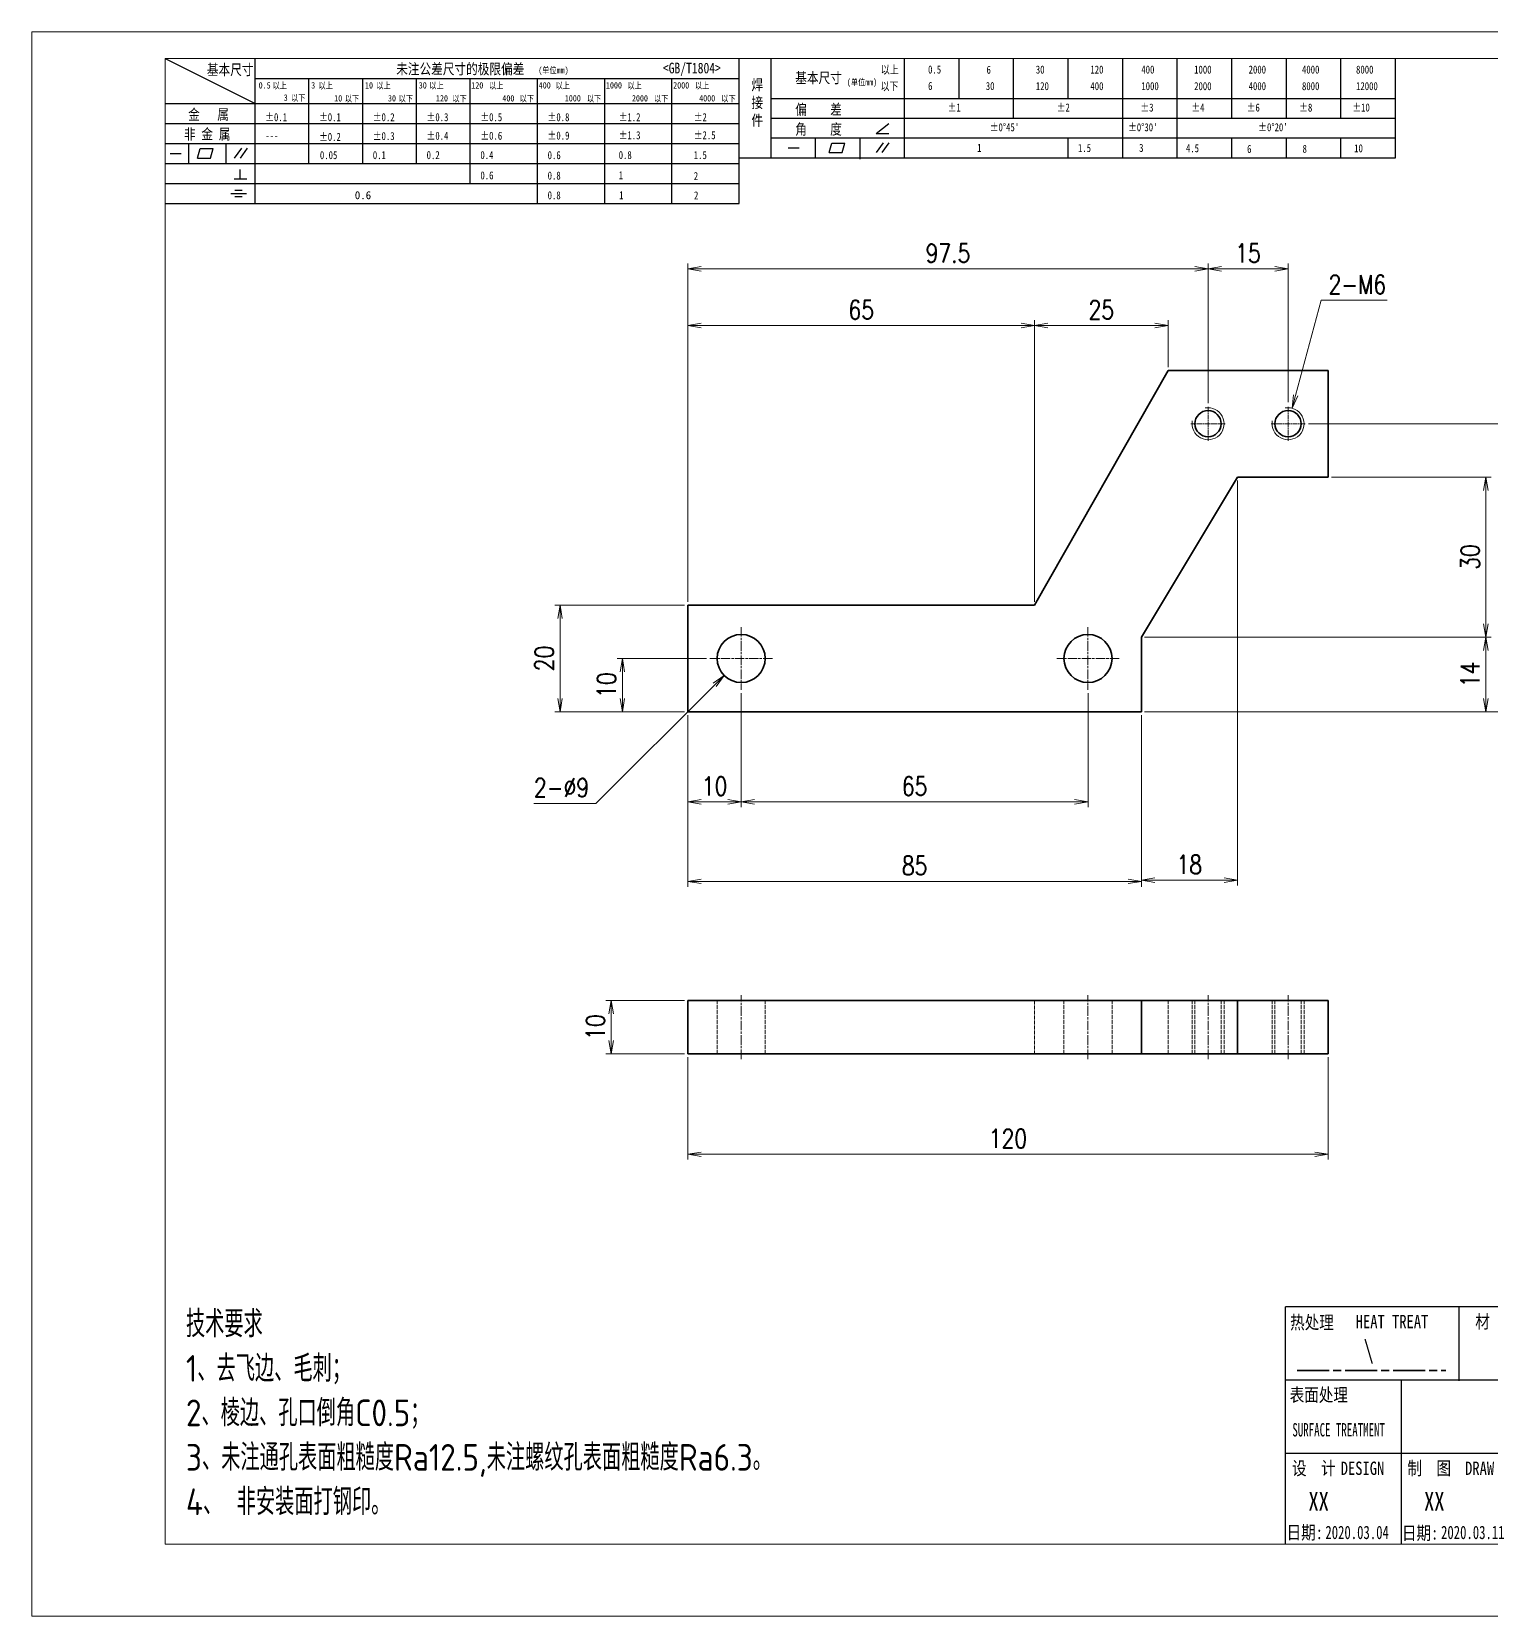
# Model space of a CAD drawing. Header units: inches. Extents: x 269 to 10986, y 1043 to 4337.
# Drawn here: x 3910.8 to 4184.3, y 2402.5 to 2699.5 of the extents above; entities that cross this region are included whole.
import ezdxf
from ezdxf.enums import TextEntityAlignment as Align

# ---------------------------------------------------------------- set-up
doc = ezdxf.new("R2010")
doc.units = ezdxf.units.IN
doc.header["$MEASUREMENT"] = 0
doc.linetypes.add('AM_ISO02W050x2', pattern=[3.75, 3, -0.75])
doc.linetypes.add('AM_ISO08W050x2', pattern=[9, 6, -0.75, 1.5, -0.75])
doc.layers.add('DIM', color=3, linetype='Continuous')
doc.layers.add('图\\M+19E79\\M+195B6\\M+18E9A', color=7, linetype='Continuous')
for name, color, linetype, lineweight in [('中心线', 2, 'AM_ISO08W050x2', 18), ('图框', 7, 'Continuous', 18), ('标注线', 3, 'Continuous', 18), ('热处理', 7, 'Continuous', 20), ('粗实线', 7, 'Continuous', 35), ('粗点划线', 6, 'AM_ISO08W050x2', 35), ('细实线', 3, 'Continuous', 18), ('虚线', 1, 'AM_ISO02W050x2', 18)]:
    doc.layers.add(name, color=color, linetype=linetype, lineweight=lineweight)
doc.layers.add('打印', color=7, linetype='Continuous', lineweight=15, plot=False)
doc.layers.add('打印-禁用', color=7, linetype='Continuous', lineweight=15, plot=False)
doc.styles.add('DIM', font='romans.shx', dxfattribs={"width": 0.8, "bigfont": 'bigfont.shx'})
doc.styles.add('国标', font='simfang.ttf', dxfattribs={"width": 0.8})
doc.styles.add('机械长仿宋', font='gbenor.shx', dxfattribs={"height": 1, "bigfont": 'gbcbig.shx'})
doc.dimstyles.new('XR 1-1$0', dxfattribs={"dimtxt": 3.5, "dimasz": 2.5, "dimexe": 1, "dimexo": 0.625, "dimgap": 1.2, "dimtad": 1, "dimzin": 9, "dimdsep": 46, "dimtxsty": 'DIM', "dimblk": 'OPEN', "dimcen": 0, "dimclrd": 8, "dimclre": 8, "dimclrt": 2, "dimazin": 2, "dimtfac": 0.5, "dimtmove": 0, "dimatfit": 3, "dimldrblk": 'OPEN', "dimfxl": 0, "dimtolj": 2, "dimlwd": 18, "dimlwe": 18, "dimarcsym": 0})
doc.dimstyles.new('XR 1-1$3', dxfattribs={"dimtxt": 3.5, "dimasz": 2.5, "dimexe": 1, "dimexo": 0.625, "dimgap": 1.2, "dimtad": 1, "dimtoh": 1, "dimdsep": 46, "dimtxsty": 'DIM', "dimblk": 'OPEN', "dimcen": 0, "dimclrd": 8, "dimclre": 8, "dimclrt": 2, "dimazin": 2, "dimtfac": 0.5, "dimtofl": 0, "dimtmove": 0, "dimatfit": 3, "dimldrblk": 'OPEN', "dimfxl": 0, "dimtolj": 2, "dimlwd": 18, "dimlwe": 18, "dimarcsym": 0})

# ---------------------------------------------------------------- blocks, each defined once
blk = doc.blocks.new('GZDEH零件A3图框V01版')
at = {"layer": '图\\M+19E79\\M+195B6\\M+18E9A', "color": 9}
for p, q in [((2882.49, -1554.46), (2899.37, -1562.92)), ((2899.37, -1581.67), (2899.37, -1554.46)), ((2990.09, -1581.67), (2990.09, -1554.46)), ((2996.09, -1573.08), (2996.09, -1554.46)), ((3021.09, -1561.98), (3021.09, -1554.46)), ((3031.31, -1561.98), (3031.31, -1554.46)), ((3041.53, -1561.98), (3041.53, -1554.46)), ((3051.75, -1561.98), (3051.75, -1554.46)), ((3061.98, -1561.98), (3061.98, -1554.46)), ((3072.2, -1561.98), (3072.2, -1554.46)), ((3082.42, -1561.98), (3082.42, -1554.46)), ((3092.64, -1561.98), (3092.64, -1554.46)), ((3102.86, -1561.98), (3102.86, -1554.46)), ((3113.09, -1573.08), (3113.09, -1554.46)), ((2899.37, -1558.24), (2990.09, -1558.24)), ((2909.45, -1574.17), (2909.45, -1558.24)), ((2919.53, -1574.17), (2919.53, -1558.24)), ((2929.61, -1574.17), (2929.61, -1558.24)), ((2939.69, -1577.92), (2939.69, -1558.24)), ((2952.29, -1581.67), (2952.29, -1558.24)), ((2964.89, -1581.67), (2964.89, -1558.24)), ((2977.49, -1581.67), (2977.49, -1558.24)), ((2996.09, -1561.98), (3113.09, -1561.98)), ((3021.09, -1573.08), (3021.09, -1561.98)), ((3041.53, -1565.68), (3041.53, -1561.98)), ((3061.98, -1573.08), (3061.98, -1561.98)), ((3072.2, -1573.08), (3072.2, -1561.98)), ((3082.42, -1565.68), (3082.42, -1561.98)), ((3092.64, -1565.68), (3092.64, -1561.98)), ((3102.86, -1565.68), (3102.86, -1561.98)), ((2882.49, -1562.92), (2990.09, -1562.92)), ((2882.49, -1566.67), (2990.09, -1566.67)), ((2996.09, -1565.68), (3113.09, -1565.68)), ((3015.75, -1568.51), (3018.15, -1566.66)), ((2882.49, -1570.42), (2990.09, -1570.42)), ((2886.92, -1574.12), (2886.92, -1570.42)), ((2893.91, -1574.12), (2893.91, -1570.42)), ((2996.09, -1569.38), (3113.09, -1569.38)), ((3004.42, -1573.08), (3004.42, -1569.38)), ((3006.97, -1572.12), (3007.45, -1570.33)), ((3007.45, -1570.33), (3009.86, -1570.33)), ((3009.39, -1572.12), (3009.86, -1570.33)), ((3012.75, -1573.08), (3012.75, -1569.38)), ((3015.75, -1568.51), (3018.15, -1568.51)), ((3015.81, -1572.12), (3017.15, -1570.26)), ((3016.89, -1572.12), (3018.23, -1570.26)), ((3051.75, -1573.08), (3051.75, -1569.38)), ((3082.42, -1573.08), (3082.42, -1569.48)), ((3092.64, -1573.08), (3092.64, -1569.38)), ((3102.86, -1573.08), (3102.86, -1569.38)), ((2883.43, -1572.27), (2885.49, -1572.27)), ((2888.59, -1573.16), (2889.07, -1571.37)), ((2888.59, -1573.16), (2891, -1573.16)), ((2889.07, -1571.37), (2891.48, -1571.37)), ((2891, -1573.16), (2891.48, -1571.37)), ((2895.52, -1573.16), (2896.85, -1571.3)), ((2896.6, -1573.16), (2897.94, -1571.3)), ((2990.09, -1573.08), (3113.09, -1573.08)), ((2999.26, -1571.23), (3001.32, -1571.23)), ((3006.97, -1572.12), (3009.39, -1572.12)), ((3012.75, -1573.33), (3012.75, -1573.08)), ((2882.49, -1574.17), (2990.09, -1574.17)), ((2895.42, -1577.05), (2897.81, -1577.05)), ((2896.58, -1577.05), (2896.58, -1575.28)), ((2882.49, -1577.92), (2990.09, -1577.92)), ((2894.79, -1579.77), (2897.77, -1579.77)), ((2895.57, -1579.17), (2896.92, -1579.17)), ((2882.49, -1581.67), (2990.09, -1581.67)), ((2895.57, -1580.37), (2896.93, -1580.37)), ((3272.49, -1788.46), (3092.49, -1788.46)), ((3124.99, -1788.46), (3124.99, -1802.35)), ((3181.99, -1802.21), (3092.49, -1802.21)), ((3114.17, -1802.21), (3114.17, -1815.96)), ((3181.99, -1815.96), (3092.49, -1815.96)), ((3114.17, -1815.96), (3114.17, -1832.96)), ((3114.17, -1815.96), (3114.17, -1832.96))]:
    blk.add_line(p, q, dxfattribs=at)
at = {"layer": '图\\M+19E79\\M+195B6\\M+18E9A', "color": 7}
blk.add_line((3272.49, -1788.46), (3092.49, -1788.46), dxfattribs=at)
at = {"layer": '图\\M+19E79\\M+195B6\\M+18E9A', "color": 9, "linetype": 'Continuous'}
blk.add_line((3092.49, -1832.96), (3092.49, -1788.46), dxfattribs=at)
at = {"layer": '图框', "linetype": 'Continuous'}
for p, q in [((2882.49, -1554.46), (2882.49, -1832.96)), ((3272.49, -1554.46), (2882.49, -1554.46)), ((2882.49, -1832.96), (3272.49, -1832.96))]:
    blk.add_line(p, q, dxfattribs=at)
at = {"layer": '打印-禁用', "linetype": 'Continuous'}
for p, q in [((2857.49, -1549.46), (2857.49, -1846.46)), ((3277.49, -1549.46), (2857.49, -1549.46)), ((2857.49, -1846.46), (3277.49, -1846.46))]:
    blk.add_line(p, q, dxfattribs=at)
at = {"layer": '图\\M+19E79\\M+195B6\\M+18E9A', "color": 9, "style": '国标'}
for s, height, width, p in [('基本尺寸', 2, 0.8, (2890.33, -1557.58)), ('未注公差尺寸的极限偏差', 2, 0.8, (2925.81, -1557.44)), ('<GB/T1804>', 2, 0.8, (2975.78, -1557.27)), ('以上', 1.5, 0.8, (3016.64, -1557.33)), ('0.5', 1.5, 0.8, (3025.49, -1557.3)), ('6', 1.5, 0.8, (3036.45, -1557.34)), ('30', 1.5, 0.8, (3045.69, -1557.31)), ('120', 1.5, 0.8, (3055.91, -1557.31)), ('400', 1.5, 0.8, (3065.46, -1557.31)), ('1000', 1.5, 0.8, (3075.36, -1557.31)), ('2000', 1.5, 0.8, (3085.57, -1557.31)), ('4000', 1.5, 0.8, (3095.57, -1557.31)), ('8000', 1.5, 0.8, (3105.7, -1557.31)), ('30', 1.2, 0.8, (2930.04, -1560.11)), ('基本尺寸', 2, 0.8, (3000.6, -1559.1)), ('以下', 1.5, 0.8, (3016.58, -1560.43)), ('6', 1.5, 0.8, (3025.49, -1560.38)), ('30', 1.5, 0.8, (3036.31, -1560.39)), ('120', 1.5, 0.8, (3045.69, -1560.41)), ('400', 1.5, 0.8, (3055.91, -1560.41)), ('1000', 1.5, 0.8, (3065.46, -1560.41)), ('2000', 1.5, 0.8, (3075.36, -1560.41)), ('4000', 1.5, 0.8, (3085.57, -1560.41)), ('8000', 1.5, 0.8, (3095.57, -1560.41)), ('12000', 1.5, 0.8, (3105.7, -1560.41)), ('金   属', 2, 0.8, (2886.82, -1565.98)), ('±0.1', 1.5, 0.8, (2901.27, -1566.23)), ('±0.1', 1.5, 0.8, (2911.35, -1566.23)), ('±0.2', 1.5, 0.8, (2921.43, -1566.23)), ('±0.3', 1.5, 0.8, (2931.51, -1566.23)), ('±0.5', 1.5, 0.8, (2941.59, -1566.23)), ('±0.8', 1.5, 0.8, (2954.19, -1566.23)), ('±1.2', 1.5, 0.8, (2967.51, -1566.23)), ('±2', 1.5, 0.8, (2981.58, -1566.23)), ('偏    差', 2, 0.8, (3000.6, -1565.04)), ('±1', 1.5, 0.8, (3029.16, -1564.42)), ('±2', 1.5, 0.8, (3049.61, -1564.42)), ('±3', 1.5, 0.8, (3065.3, -1564.42)), ('±4', 1.5, 0.8, (3074.85, -1564.42)), ('±6', 1.5, 0.8, (3085.22, -1564.42)), ('±8', 1.5, 0.8, (3095.06, -1564.42)), ('±10', 1.5, 0.8, (3105.02, -1564.42)), ('非 金 属', 2, 0.8, (2886.02, -1569.65)), ('±0.3', 1.5, 0.8, (2921.43, -1569.77)), ('±0.4', 1.5, 0.8, (2931.51, -1569.71)), ('±0.6', 1.5, 0.8, (2941.59, -1569.71)), ('±0.9', 1.5, 0.8, (2954.19, -1569.68)), ('±1.3', 1.5, 0.8, (2967.51, -1569.62)), ('±2.5', 1.5, 0.8, (2981.58, -1569.61)), ('角    度', 2, 0.8, (3000.6, -1568.74)), ("±0%%D45'", 1.5, 0.8, (3037.06, -1568.12)), ("±0%%D30'", 1.5, 0.8, (3062.98, -1568.12)), ("±0%%D20'", 1.5, 0.8, (3087.38, -1568.12)), ('---', 1.5, 0.8, (2901.27, -1569.65)), ('±0.2', 1.5, 0.8, (2911.35, -1569.92)), ('1', 1.5, 0.8, (3034.69, -1571.98)), ('1.5', 1.5, 0.8, (3053.59, -1572.01)), ('3', 1.5, 0.8, (3065.05, -1571.98)), ('4.5', 1.5, 0.8, (3073.82, -1572.05)), ('6', 1.5, 0.8, (3085.28, -1572.19)), ('8', 1.5, 0.8, (3095.68, -1572.15)), ('10', 1.5, 0.8, (3105.36, -1572.06)), ('0.1', 1.5, 0.8, (2921.43, -1573.34)), ('0.2', 1.5, 0.8, (2931.51, -1573.33)), ('0.4', 1.5, 0.8, (2941.59, -1573.33)), ('0.6', 1.5, 0.8, (2954.19, -1573.35)), ('0.8', 1.5, 0.8, (2967.51, -1573.33)), ('1.5', 1.5, 0.8, (2981.58, -1573.34)), ('0.6', 1.5, 0.8, (2941.59, -1577.14)), ('0.8', 1.5, 0.8, (2954.19, -1577.17)), ('1', 1.5, 0.8, (2967.51, -1577.12)), ('2', 1.5, 0.8, (2981.58, -1577.26)), ('0.8', 1.5, 0.8, (2954.19, -1580.87)), ('1', 1.5, 0.8, (2967.59, -1580.86)), ('2', 1.5, 0.8, (2981.62, -1580.89)), ('热处理', 2.5, 0.8, (3093.35, -1792.61)), ('材  质', 2.5, 0.8, (3128.04, -1792.46)), ('表面处理', 2.5, 0.8, (3093.27, -1806.21)), ('SURFACE TREATMENT', 2.5, 0.6, (3093.77, -1812.75)), (' DESIGN', 2.5, 0.8, (3101.47, -1819.96)), (' DRAW', 2.5, 0.8, (3124.78, -1819.96))]:
    blk.add_text(s, height=height, dxfattribs=dict(at, width=width)).set_placement(p)
at = {"layer": '图\\M+19E79\\M+195B6\\M+18E9A', "color": 9, "lineweight": 15, "style": '国标', "width": 0.8}
for s, p in [('(单位mm)', (2952.44, -1557.27)), ('0.5', (2900.03, -1560.11)), ('以上', (2902.64, -1560.16)), ('3', (2909.88, -1560.11)), ('以上', (2911.25, -1560.16)), ('10', (2919.96, -1560.11)), ('以上', (2922.09, -1560.16)), ('以上', (2932.02, -1560.16)), ('120', (2939.88, -1560.11)), ('以上', (2943.21, -1560.16)), ('400', (2952.52, -1560.11)), ('以上', (2955.68, -1560.16)), ('1000', (2965.12, -1560.11)), ('以上', (2969.16, -1560.16)), ('2000', (2977.72, -1560.11)), ('以上', (2981.8, -1560.16)), ('(单位mm)', (3010.27, -1559.51)), ('3', (2904.73, -1562.41)), ('以下', (2906.1, -1562.46)), ('10', (2914.19, -1562.54)), ('以下', (2916.18, -1562.59)), ('30', (2924.27, -1562.54)), ('以下', (2926.26, -1562.59)), ('120', (2933.26, -1562.54)), ('以下', (2936.34, -1562.59)), ('400', (2945.7, -1562.54)), ('以下', (2948.94, -1562.59)), ('1000', (2957.41, -1562.54)), ('以下', (2961.54, -1562.59)), ('2000', (2969.99, -1562.54)), ('以下', (2974.14, -1562.59)), ('4000', (2982.59, -1562.54)), ('以下', (2986.74, -1562.59))]:
    blk.add_text(s, height=1.2, dxfattribs=at).set_placement(p)
at = {"layer": '图\\M+19E79\\M+195B6\\M+18E9A', "color": 9, "lineweight": 13, "style": '国标'}
blk.add_text('0.6', height=1.5, dxfattribs=at).set_placement((2918.05, -1580.85))
at = {"layer": '图\\M+19E79\\M+195B6\\M+18E9A', "color": 9, "style": '国标', "width": 0.8}
for s, p in [('HEAT TREAT', (3112.45, -1792.46)), ('设  计', (3097.79, -1819.96)), ('制  图', (3119.43, -1819.96)), ('日期:', (3096.09, -1832)), ('日期:', (3117.71, -1832.1))]:
    blk.add_text(s, height=2.5, dxfattribs=at).set_placement(p, align=Align.CENTER)
at = {"layer": '图\\M+19E79\\M+195B6\\M+18E9A', "color": 9, "style": '国标'}
for s, insert, char_height, width, attachment_point in [('焊\\P接\\P件', (2992.39, -1558.41), 2, 3.1877, 1), ('0.05', (2911.51, -1573.37), 1.5, 5.1982, 7)]:
    blk.add_mtext(s, dxfattribs=dict(at, insert=insert, char_height=char_height, width=width, attachment_point=attachment_point))
blk = doc.blocks.new('DEH A3')
at = {"layer": '图框'}
blk.add_blockref('GZDEH零件A3图框V01版', (-2857.49, 1846.46), dxfattribs=at)
blk = doc.blocks.new('_Open')
at = {"color": 0, "linetype": 'ByBlock', "lineweight": -2}
for p, q in [((-1, 0.17), (0, 0)), ((-1, -0.17), (0, 0)), ((0, 0), (-1, 0))]:
    blk.add_line(p, q, dxfattribs=at)
blk = doc.blocks.new('*D348')
at = {"layer": 'Defpoints', "color": 0, "transparency": 16777216}
for p in [(4033.76, 2507.91), (4153.76, 2507.91), (4033.76, 2489.06)]:
    blk.add_point(p, dxfattribs=at)
at = {"layer": 'DIM', "color": 8, "lineweight": 18, "transparency": 16777216}
for p, q in [((4033.76, 2507.28), (4033.76, 2488.06)), ((4153.76, 2507.28), (4153.76, 2488.06)), ((4151.26, 2489.06), (4036.26, 2489.06))]:
    blk.add_line(p, q, dxfattribs=at)
at = {"layer": 'DIM', "color": 8, "lineweight": 18, "transparency": 16777216, "xscale": 2.5, "yscale": 2.5, "zscale": 2.5, "rotation": 180}
blk.add_blockref('_Open', (4033.76, 2489.06), dxfattribs=at)
at = {"layer": 'DIM', "color": 8, "lineweight": 18, "transparency": 16777216, "xscale": 2.5, "yscale": 2.5, "zscale": 2.5}
blk.add_blockref('_Open', (4153.76, 2489.06), dxfattribs=at)
at = {"layer": 'DIM', "color": 2, "transparency": 16777216, "insert": (4093.76, 2492.01), "char_height": 3.5, "attachment_point": 5, "style": 'DIM'}
blk.add_mtext('\\A2;120', dxfattribs=at)
blk = doc.blocks.new('*D350')
at = {"layer": 'Defpoints', "color": 0, "transparency": 16777216}
for p in [(4019.4, 2517.91), (4033.76, 2517.91), (4033.76, 2507.91)]:
    blk.add_point(p, dxfattribs=at)
at = {"layer": 'DIM', "color": 8, "lineweight": 18, "transparency": 16777216}
for p, q in [((4033.13, 2517.91), (4018.4, 2517.91)), ((4019.4, 2510.41), (4019.4, 2515.41)), ((4033.13, 2507.91), (4018.4, 2507.91))]:
    blk.add_line(p, q, dxfattribs=at)
at = {"layer": 'DIM', "color": 8, "lineweight": 18, "transparency": 16777216, "xscale": 2.5, "yscale": 2.5, "zscale": 2.5}
for p, rotation in [((4019.4, 2517.91), 90), ((4019.4, 2507.91), 270)]:
    blk.add_blockref('_Open', p, dxfattribs=dict(at, rotation=rotation))
at = {"layer": 'DIM', "color": 2, "transparency": 16777216, "insert": (4016.45, 2512.91), "char_height": 3.5, "attachment_point": 5, "rotation": 90, "style": 'DIM'}
blk.add_mtext('\\A2;10', dxfattribs=at)
blk = doc.blocks.new('*D351')
at = {"layer": 'Defpoints', "color": 0, "transparency": 16777216}
for p in [(4033.76, 2572), (4118.76, 2572), (4033.76, 2540.22)]:
    blk.add_point(p, dxfattribs=at)
at = {"layer": 'DIM', "color": 8, "lineweight": 18, "transparency": 16777216}
for p, q in [((4033.76, 2571.37), (4033.76, 2539.22)), ((4118.76, 2571.37), (4118.76, 2539.22)), ((4116.26, 2540.22), (4036.26, 2540.22))]:
    blk.add_line(p, q, dxfattribs=at)
at = {"layer": 'DIM', "color": 8, "lineweight": 18, "transparency": 16777216, "xscale": 2.5, "yscale": 2.5, "zscale": 2.5, "rotation": 180}
blk.add_blockref('_Open', (4033.76, 2540.22), dxfattribs=at)
at = {"layer": 'DIM', "color": 8, "lineweight": 18, "transparency": 16777216, "xscale": 2.5, "yscale": 2.5, "zscale": 2.5}
blk.add_blockref('_Open', (4118.76, 2540.22), dxfattribs=at)
at = {"layer": 'DIM', "color": 2, "transparency": 16777216, "insert": (4076.26, 2543.17), "char_height": 3.5, "attachment_point": 5, "style": 'DIM'}
blk.add_mtext('\\A2;85', dxfattribs=at)
blk = doc.blocks.new('*D352')
at = {"layer": 'Defpoints', "color": 0, "transparency": 16777216}
for p in [(4136.76, 2616), (4118.76, 2572), (4118.76, 2540.43)]:
    blk.add_point(p, dxfattribs=at)
at = {"layer": 'DIM', "color": 8, "lineweight": 18, "transparency": 16777216}
for p, q in [((4136.76, 2615.37), (4136.76, 2539.43)), ((4118.76, 2571.37), (4118.76, 2539.43)), ((4134.26, 2540.43), (4121.26, 2540.43))]:
    blk.add_line(p, q, dxfattribs=at)
at = {"layer": 'DIM', "color": 8, "lineweight": 18, "transparency": 16777216, "xscale": 2.5, "yscale": 2.5, "zscale": 2.5, "rotation": 180}
blk.add_blockref('_Open', (4118.76, 2540.43), dxfattribs=at)
at = {"layer": 'DIM', "color": 8, "lineweight": 18, "transparency": 16777216, "xscale": 2.5, "yscale": 2.5, "zscale": 2.5}
blk.add_blockref('_Open', (4136.76, 2540.43), dxfattribs=at)
at = {"layer": 'DIM', "color": 2, "transparency": 16777216, "insert": (4127.76, 2543.38), "char_height": 3.5, "attachment_point": 5, "style": 'DIM'}
blk.add_mtext('\\A2;18', dxfattribs=at)
blk = doc.blocks.new('*D353')
at = {"layer": 'Defpoints', "color": 0, "transparency": 16777216}
for p in [(4118.76, 2586), (4183.34, 2586), (4118.76, 2572)]:
    blk.add_point(p, dxfattribs=at)
at = {"layer": 'DIM', "color": 8, "lineweight": 18, "transparency": 16777216}
for p, q in [((4119.38, 2586), (4184.34, 2586)), ((4183.34, 2574.5), (4183.34, 2583.5)), ((4119.38, 2572), (4184.34, 2572))]:
    blk.add_line(p, q, dxfattribs=at)
at = {"layer": 'DIM', "color": 8, "lineweight": 18, "transparency": 16777216, "xscale": 2.5, "yscale": 2.5, "zscale": 2.5}
for p, rotation in [((4183.34, 2586), 90), ((4183.34, 2572), 270)]:
    blk.add_blockref('_Open', p, dxfattribs=dict(at, rotation=rotation))
at = {"layer": 'DIM', "color": 2, "transparency": 16777216, "insert": (4180.39, 2579), "char_height": 3.5, "attachment_point": 5, "rotation": 90, "style": 'DIM'}
blk.add_mtext('\\A2;14', dxfattribs=at)
blk = doc.blocks.new('*D354')
at = {"layer": 'Defpoints', "color": 0, "transparency": 16777216}
for p in [(4153.76, 2616), (4183.34, 2616), (4126.22, 2586)]:
    blk.add_point(p, dxfattribs=at)
at = {"layer": 'DIM', "color": 8, "lineweight": 18, "transparency": 16777216}
for p, q in [((4154.38, 2616), (4184.34, 2616)), ((4183.34, 2588.5), (4183.34, 2613.5)), ((4126.84, 2586), (4184.34, 2586))]:
    blk.add_line(p, q, dxfattribs=at)
at = {"layer": 'DIM', "color": 8, "lineweight": 18, "transparency": 16777216, "xscale": 2.5, "yscale": 2.5, "zscale": 2.5}
for p, rotation in [((4183.34, 2616), 90), ((4183.34, 2586), 270)]:
    blk.add_blockref('_Open', p, dxfattribs=dict(at, rotation=rotation))
at = {"layer": 'DIM', "color": 2, "transparency": 16777216, "insert": (4180.39, 2601), "char_height": 3.5, "attachment_point": 5, "rotation": 90, "style": 'DIM'}
blk.add_mtext('\\A2;30', dxfattribs=at)
blk = doc.blocks.new('*D355')
at = {"layer": 'Defpoints', "color": 0, "transparency": 16777216}
for p in [(4033.76, 2592), (4009.81, 2572), (4033.76, 2572)]:
    blk.add_point(p, dxfattribs=at)
at = {"layer": 'DIM', "color": 8, "lineweight": 18, "transparency": 16777216}
for p, q in [((4033.13, 2592), (4008.81, 2592)), ((4009.81, 2589.5), (4009.81, 2574.5)), ((4033.13, 2572), (4008.81, 2572))]:
    blk.add_line(p, q, dxfattribs=at)
at = {"layer": 'DIM', "color": 8, "lineweight": 18, "transparency": 16777216, "xscale": 2.5, "yscale": 2.5, "zscale": 2.5}
for p, rotation in [((4009.81, 2592), 90), ((4009.81, 2572), 270)]:
    blk.add_blockref('_Open', p, dxfattribs=dict(at, rotation=rotation))
at = {"layer": 'DIM', "color": 2, "transparency": 16777216, "insert": (4006.86, 2582), "char_height": 3.5, "attachment_point": 5, "rotation": 90, "style": 'DIM'}
blk.add_mtext('\\A2;20', dxfattribs=at)
blk = doc.blocks.new('*D356')
at = {"layer": 'Defpoints', "color": 0, "transparency": 16777216}
for p in [(4098.76, 2644.42), (4033.76, 2592), (4098.76, 2592)]:
    blk.add_point(p, dxfattribs=at)
at = {"layer": 'DIM', "color": 8, "lineweight": 18, "transparency": 16777216}
for p, q in [((4033.76, 2592.62), (4033.76, 2645.42)), ((4036.26, 2644.42), (4096.26, 2644.42)), ((4098.76, 2592.62), (4098.76, 2645.42))]:
    blk.add_line(p, q, dxfattribs=at)
at = {"layer": 'DIM', "color": 8, "lineweight": 18, "transparency": 16777216, "xscale": 2.5, "yscale": 2.5, "zscale": 2.5, "rotation": 180}
blk.add_blockref('_Open', (4033.76, 2644.42), dxfattribs=at)
at = {"layer": 'DIM', "color": 8, "lineweight": 18, "transparency": 16777216, "xscale": 2.5, "yscale": 2.5, "zscale": 2.5}
blk.add_blockref('_Open', (4098.76, 2644.42), dxfattribs=at)
at = {"layer": 'DIM', "color": 2, "transparency": 16777216, "insert": (4066.26, 2647.37), "char_height": 3.5, "attachment_point": 5, "style": 'DIM'}
blk.add_mtext('\\A2;65', dxfattribs=at)
blk = doc.blocks.new('*D357')
at = {"layer": 'Defpoints', "color": 0, "transparency": 16777216}
for p in [(4123.76, 2644.42), (4123.76, 2636), (4098.76, 2601.24)]:
    blk.add_point(p, dxfattribs=at)
at = {"layer": 'DIM', "color": 8, "lineweight": 18, "transparency": 16777216}
for p, q in [((4098.76, 2601.86), (4098.76, 2645.42)), ((4101.26, 2644.42), (4121.26, 2644.42)), ((4123.76, 2636.62), (4123.76, 2645.42))]:
    blk.add_line(p, q, dxfattribs=at)
at = {"layer": 'DIM', "color": 8, "lineweight": 18, "transparency": 16777216, "xscale": 2.5, "yscale": 2.5, "zscale": 2.5, "rotation": 180}
blk.add_blockref('_Open', (4098.76, 2644.42), dxfattribs=at)
at = {"layer": 'DIM', "color": 8, "lineweight": 18, "transparency": 16777216, "xscale": 2.5, "yscale": 2.5, "zscale": 2.5}
blk.add_blockref('_Open', (4123.76, 2644.42), dxfattribs=at)
at = {"layer": 'DIM', "color": 2, "transparency": 16777216, "insert": (4111.26, 2647.37), "char_height": 3.5, "attachment_point": 5, "style": 'DIM'}
blk.add_mtext('\\A2;25', dxfattribs=at)
blk = doc.blocks.new('*D358')
at = {"layer": 'Defpoints', "color": 0, "transparency": 16777216}
for p in [(4043.76, 2576.15), (4033.76, 2572), (4033.76, 2555.11)]:
    blk.add_point(p, dxfattribs=at)
at = {"layer": 'DIM', "color": 8, "lineweight": 18, "transparency": 16777216}
for p, q in [((4043.76, 2575.52), (4043.76, 2554.11)), ((4033.76, 2571.37), (4033.76, 2554.11)), ((4041.26, 2555.11), (4036.26, 2555.11))]:
    blk.add_line(p, q, dxfattribs=at)
at = {"layer": 'DIM', "color": 8, "lineweight": 18, "transparency": 16777216, "xscale": 2.5, "yscale": 2.5, "zscale": 2.5, "rotation": 180}
blk.add_blockref('_Open', (4033.76, 2555.11), dxfattribs=at)
at = {"layer": 'DIM', "color": 8, "lineweight": 18, "transparency": 16777216, "xscale": 2.5, "yscale": 2.5, "zscale": 2.5}
blk.add_blockref('_Open', (4043.76, 2555.11), dxfattribs=at)
at = {"layer": 'DIM', "color": 2, "transparency": 16777216, "insert": (4038.76, 2558.06), "char_height": 3.5, "attachment_point": 5, "style": 'DIM'}
blk.add_mtext('\\A2;10', dxfattribs=at)
blk = doc.blocks.new('*D359')
at = {"layer": 'Defpoints', "color": 0, "transparency": 16777216}
for p in [(4043.76, 2575.52), (4108.76, 2576.15), (4108.76, 2555.11)]:
    blk.add_point(p, dxfattribs=at)
at = {"layer": 'DIM', "color": 8, "lineweight": 18, "transparency": 16777216}
for p, q in [((4108.76, 2575.52), (4108.76, 2554.11)), ((4043.76, 2574.9), (4043.76, 2554.11)), ((4046.26, 2555.11), (4106.26, 2555.11))]:
    blk.add_line(p, q, dxfattribs=at)
at = {"layer": 'DIM', "color": 8, "lineweight": 18, "transparency": 16777216, "xscale": 2.5, "yscale": 2.5, "zscale": 2.5, "rotation": 180}
blk.add_blockref('_Open', (4043.76, 2555.11), dxfattribs=at)
at = {"layer": 'DIM', "color": 8, "lineweight": 18, "transparency": 16777216, "xscale": 2.5, "yscale": 2.5, "zscale": 2.5}
blk.add_blockref('_Open', (4108.76, 2555.11), dxfattribs=at)
at = {"layer": 'DIM', "color": 2, "transparency": 16777216, "insert": (4076.26, 2558.06), "char_height": 3.5, "attachment_point": 5, "style": 'DIM'}
blk.add_mtext('\\A2;65', dxfattribs=at)
blk = doc.blocks.new('*D360')
at = {"layer": 'Defpoints', "color": 0, "transparency": 16777216}
for p in [(4037.91, 2582), (4021.49, 2572), (4033.76, 2572)]:
    blk.add_point(p, dxfattribs=at)
at = {"layer": 'DIM', "color": 8, "lineweight": 18, "transparency": 16777216}
for p, q in [((4037.28, 2582), (4020.49, 2582)), ((4021.49, 2579.5), (4021.49, 2574.5)), ((4033.13, 2572), (4020.49, 2572))]:
    blk.add_line(p, q, dxfattribs=at)
at = {"layer": 'DIM', "color": 8, "lineweight": 18, "transparency": 16777216, "xscale": 2.5, "yscale": 2.5, "zscale": 2.5}
for p, rotation in [((4021.49, 2582), 90), ((4021.49, 2572), 270)]:
    blk.add_blockref('_Open', p, dxfattribs=dict(at, rotation=rotation))
at = {"layer": 'DIM', "color": 2, "transparency": 16777216, "insert": (4018.54, 2577), "char_height": 3.5, "attachment_point": 5, "rotation": 90, "style": 'DIM'}
blk.add_mtext('\\A2;10', dxfattribs=at)
blk = doc.blocks.new('*D361')
at = {"layer": 'Defpoints', "color": 0, "transparency": 16777216}
for p in [(4149.45, 2626), (4193.69, 2626), (4118.76, 2572)]:
    blk.add_point(p, dxfattribs=at)
at = {"layer": 'DIM', "color": 8, "lineweight": 18, "transparency": 16777216}
for p, q in [((4150.08, 2626), (4194.69, 2626)), ((4193.69, 2574.5), (4193.69, 2623.5)), ((4119.38, 2572), (4194.69, 2572))]:
    blk.add_line(p, q, dxfattribs=at)
at = {"layer": 'DIM', "color": 8, "lineweight": 18, "transparency": 16777216, "xscale": 2.5, "yscale": 2.5, "zscale": 2.5}
for p, rotation in [((4193.69, 2626), 90), ((4193.69, 2572), 270)]:
    blk.add_blockref('_Open', p, dxfattribs=dict(at, rotation=rotation))
at = {"layer": 'DIM', "color": 2, "transparency": 16777216, "insert": (4190.74, 2599), "char_height": 3.5, "attachment_point": 5, "rotation": 90, "style": 'DIM'}
blk.add_mtext('\\A2;54', dxfattribs=at)
blk = doc.blocks.new('*D362')
at = {"layer": 'Defpoints', "color": 0, "transparency": 16777216}
for p in [(4131.26, 2655.02), (4131.26, 2629.19), (4033.76, 2592)]:
    blk.add_point(p, dxfattribs=at)
at = {"layer": 'DIM', "color": 8, "lineweight": 18, "transparency": 16777216}
for p, q in [((4033.76, 2592.62), (4033.76, 2656.02)), ((4131.26, 2629.82), (4131.26, 2656.02)), ((4036.26, 2655.02), (4128.76, 2655.02))]:
    blk.add_line(p, q, dxfattribs=at)
at = {"layer": 'DIM', "color": 8, "lineweight": 18, "transparency": 16777216, "xscale": 2.5, "yscale": 2.5, "zscale": 2.5, "rotation": 180}
blk.add_blockref('_Open', (4033.76, 2655.02), dxfattribs=at)
at = {"layer": 'DIM', "color": 8, "lineweight": 18, "transparency": 16777216, "xscale": 2.5, "yscale": 2.5, "zscale": 2.5}
blk.add_blockref('_Open', (4131.26, 2655.02), dxfattribs=at)
at = {"layer": 'DIM', "color": 2, "transparency": 16777216, "insert": (4082.51, 2657.97), "char_height": 3.5, "attachment_point": 5, "style": 'DIM'}
blk.add_mtext('\\A2;97.5', dxfattribs=at)
blk = doc.blocks.new('*D363')
at = {"layer": 'Defpoints', "color": 0, "transparency": 16777216}
for p in [(4146.26, 2655.02), (4131.26, 2630.91), (4146.26, 2629.43)]:
    blk.add_point(p, dxfattribs=at)
at = {"layer": 'DIM', "color": 8, "lineweight": 18, "transparency": 16777216}
for p, q in [((4131.26, 2631.53), (4131.26, 2656.02)), ((4146.26, 2630.06), (4146.26, 2656.02)), ((4133.76, 2655.02), (4143.76, 2655.02))]:
    blk.add_line(p, q, dxfattribs=at)
at = {"layer": 'DIM', "color": 8, "lineweight": 18, "transparency": 16777216, "xscale": 2.5, "yscale": 2.5, "zscale": 2.5, "rotation": 180}
blk.add_blockref('_Open', (4131.26, 2655.02), dxfattribs=at)
at = {"layer": 'DIM', "color": 8, "lineweight": 18, "transparency": 16777216, "xscale": 2.5, "yscale": 2.5, "zscale": 2.5}
blk.add_blockref('_Open', (4146.26, 2655.02), dxfattribs=at)
at = {"layer": 'DIM', "color": 2, "transparency": 16777216, "insert": (4138.76, 2657.97), "char_height": 3.5, "attachment_point": 5, "style": 'DIM'}
blk.add_mtext('\\A2;15', dxfattribs=at)
blk = doc.blocks.new('*D364')
at = {"layer": 'Defpoints', "color": 0, "transparency": 16777216}
for p in [(4046.95, 2585.17), (4040.57, 2578.82)]:
    blk.add_point(p, dxfattribs=at)
at = {"layer": 'DIM', "color": 8, "lineweight": 18, "transparency": 16777216}
for p, q in [((4016.49, 2554.84), (4038.8, 2577.06)), ((4004.89, 2554.84), (4016.49, 2554.84))]:
    blk.add_line(p, q, dxfattribs=at)
at = {"layer": 'DIM', "color": 8, "lineweight": 18, "transparency": 16777216, "xscale": 2.5, "yscale": 2.5, "zscale": 2.5, "rotation": 44.87993302480893}
blk.add_blockref('_Open', (4040.57, 2578.82), dxfattribs=at)
at = {"layer": 'DIM', "color": 2, "transparency": 16777216, "insert": (4010.09, 2557.79), "char_height": 3.5, "attachment_point": 5, "style": 'DIM'}
blk.add_mtext('\\A2;2-%%c9', dxfattribs=at)
blk = doc.blocks.new('*D365')
at = {"layer": 'Defpoints', "color": 0, "transparency": 16777216}
for p in [(4147.03, 2628.89), (4145.48, 2623.1)]:
    blk.add_point(p, dxfattribs=at)
at = {"layer": 'DIM', "color": 8, "lineweight": 18, "transparency": 16777216}
for p, q in [((4152.45, 2649.14), (4147.68, 2631.31)), ((4164.85, 2649.14), (4152.45, 2649.14))]:
    blk.add_line(p, q, dxfattribs=at)
at = {"layer": 'DIM', "color": 8, "lineweight": 18, "transparency": 16777216, "xscale": 2.5, "yscale": 2.5, "zscale": 2.5, "rotation": 255.0281064530299}
blk.add_blockref('_Open', (4147.03, 2628.89), dxfattribs=at)
at = {"layer": 'DIM', "color": 2, "transparency": 16777216, "insert": (4159.25, 2652.09), "char_height": 3.5, "attachment_point": 5, "style": 'DIM'}
blk.add_mtext('\\A2;{\\Fromans,bigfont|c134;2-}M6', dxfattribs=at)

msp = doc.modelspace()

# ---------------------------------------------------------------- linework, layer by layer
at = {"layer": '中心线', "ltscale": 0.159803}
for p, q in [((4131.259, 2629.191), (4131.259, 2622.799)), ((4146.259, 2629.191), (4146.259, 2622.799))]:
    msp.add_line(p, q, dxfattribs=at)
at = {"layer": '中心线', "ltscale": 0.159802}
for p, q in [((4134.455, 2625.995), (4128.063, 2625.995)), ((4149.455, 2625.995), (4143.063, 2625.995))]:
    msp.add_line(p, q, dxfattribs=at)
at = {"layer": '中心线', "ltscale": 0.2925}
for p, q in [((4043.759, 2587.845), (4043.759, 2576.145)), ((4108.759, 2587.845), (4108.759, 2576.145))]:
    msp.add_line(p, q, dxfattribs=at)
at = {"layer": '中心线', "ltscale": 0.292499}
for p, q in [((4049.609, 2581.995), (4037.909, 2581.995)), ((4114.609, 2581.995), (4102.909, 2581.995))]:
    msp.add_line(p, q, dxfattribs=at)
at = {"layer": '中心线', "ltscale": 0.3}
for p, q in [((4043.759, 2506.906), (4043.759, 2518.906)), ((4108.759, 2506.906), (4108.759, 2518.906)), ((4131.259, 2506.906), (4131.259, 2518.906)), ((4146.259, 2506.906), (4146.259, 2518.906))]:
    msp.add_line(p, q, dxfattribs=at)
at = {"layer": '打印'}
msp.add_lwpolyline([(3910.784, 2699.472), (4330.784, 2699.472), (4330.784, 2402.472), (3910.784, 2402.472)], close=True, dxfattribs=at)
at = {"layer": '粗实线'}
for p, q in [((4123.759, 2635.995), (4098.759, 2591.995)), ((4153.759, 2635.995), (4123.759, 2635.995)), ((4153.759, 2615.995), (4153.759, 2635.995)), ((4136.759, 2615.995), (4118.759, 2585.995)), ((4033.759, 2591.995), (4033.759, 2571.995)), ((4098.759, 2591.995), (4033.759, 2591.995)), ((4033.759, 2571.995), (4118.759, 2571.995)), ((4033.759, 2517.906), (4118.759, 2517.906)), ((4033.759, 2507.906), (4118.759, 2507.906))]:
    msp.add_line(p, q, dxfattribs=at)
at = {"layer": '粗实线', "ltscale": 0.425}
for p, q in [((4136.759, 2615.995), (4153.759, 2615.995)), ((4136.759, 2517.906), (4153.759, 2517.906)), ((4136.759, 2507.906), (4153.759, 2507.906))]:
    msp.add_line(p, q, dxfattribs=at)
at = {"layer": '粗实线', "ltscale": 0.35}
msp.add_line((4118.759, 2571.995), (4118.759, 2585.995), dxfattribs=at)
at = {"layer": '粗实线', "ltscale": 0.25}
for p, q in [((4033.759, 2517.906), (4033.759, 2507.906)), ((4118.759, 2517.906), (4118.759, 2507.906)), ((4136.759, 2517.906), (4136.759, 2507.906)), ((4153.759, 2517.906), (4153.759, 2507.906))]:
    msp.add_line(p, q, dxfattribs=at)
at = {"layer": '粗实线', "ltscale": 0.45}
for p, q in [((4136.759, 2517.906), (4118.759, 2517.906)), ((4136.759, 2507.906), (4118.759, 2507.906))]:
    msp.add_line(p, q, dxfattribs=at)
at = {"layer": '粗实线'}
for centre, radius in [((4131.259, 2625.995), 2.458), ((4146.259, 2625.995), 2.458), ((4043.759, 2581.995), 4.5), ((4108.759, 2581.995), 4.5)]:
    msp.add_circle(centre, radius, dxfattribs=at)
at = {"layer": '粗点划线', "linetype": 'AM_ISO08W050x2'}
msp.add_line((4147.958, 2448.544), (4175.82, 2448.544), dxfattribs=at)
at = {"layer": '细实线'}
for centre in [(4131.259, 2625.995), (4146.259, 2625.995)]:
    msp.add_arc(centre, 3, 169.99999, 100.00001, dxfattribs=at)
at = {"layer": '虚线', "ltscale": 0.25}
for p, q in [((4039.259, 2507.906), (4039.259, 2517.906)), ((4048.259, 2507.906), (4048.259, 2517.906)), ((4098.759, 2517.906), (4098.759, 2507.906)), ((4104.259, 2507.906), (4104.259, 2517.906)), ((4113.259, 2507.906), (4113.259, 2517.906)), ((4123.759, 2507.906), (4123.759, 2517.906)), ((4128.259, 2507.906), (4128.259, 2517.906)), ((4128.8, 2507.906), (4128.8, 2517.906)), ((4133.717, 2507.906), (4133.717, 2517.906)), ((4134.259, 2507.906), (4134.259, 2517.906)), ((4143.259, 2507.906), (4143.259, 2517.906)), ((4143.8, 2507.906), (4143.8, 2517.906)), ((4148.717, 2507.906), (4148.717, 2517.906)), ((4149.259, 2507.906), (4149.259, 2517.906))]:
    msp.add_line(p, q, dxfattribs=at)

# ---------------------------------------------------------------- block references
at = {"layer": '图框'}
msp.add_blockref('DEH A3', (3910.784, 2402.472), dxfattribs=at)

# ---------------------------------------------------------------- texts
at = {"layer": '图\\M+19E79\\M+195B6\\M+18E9A', "color": 3, "style": '国标'}
for s, height, width, p in [('XX', 3.5, 0.8, (4150.082, 2422.289)), ('XX', 3.5, 0.8, (4171.762, 2422.289)), ('2020.03.04', 2.5, 0.7, (4153.247, 2416.952)), ('2020.03.11', 2.5, 0.7, (4174.927, 2416.952))]:
    msp.add_text(s, height=height, dxfattribs=dict(at, width=width)).set_placement(p)
at = {"layer": '标注线', "color": 2, "insert": (3939.697, 2421.403), "char_height": 5, "width": 114.82461, "attachment_point": 7, "style": '机械长仿宋'}
msp.add_mtext('\\A2;技术要求\\P1、去飞边、毛刺；\\P2、棱边、孔口倒角C0.5；\\P3、未注通孔表面粗糙度Ra12.5,未注螺纹孔表面粗糙度Ra6.3。\\P{\\A0;4、\\C3; \\C2;非安装面打钢印。}', dxfattribs=at)
at = {"layer": '热处理', "color": 3, "style": '国标', "width": 0.8}
msp.add_text('\\', height=3.5, dxfattribs=at).set_placement((4161.363, 2450.669), align=Align.CENTER)

# ---------------------------------------------------------------- dimensions: what is measured, and where the dimension line sits
at = {"layer": 'DIM'}
for base, p1, p2, picture, middle in [((4131.259, 2655.024), (4033.759, 2591.995), (4131.259, 2629.191), '*D362', (4082.509, 2657.974)), ((4146.259, 2655.024), (4131.259, 2630.906), (4146.259, 2629.431), '*D363', (4138.759, 2657.974)), ((4098.759, 2644.424), (4033.759, 2591.995), (4098.759, 2591.995), '*D356', (4066.259, 2647.374)), ((4123.759, 2644.424), (4098.759, 2601.237), (4123.759, 2635.995), '*D357', (4111.259, 2647.374)), ((4118.759, 2540.426), (4136.759, 2615.995), (4118.759, 2571.995), '*D352', (4127.759, 2543.376)), ((4033.759, 2555.111), (4043.759, 2576.145), (4033.759, 2571.995), '*D358', (4038.759, 2558.061)), ((4108.759, 2555.111), (4043.759, 2575.52), (4108.759, 2576.145), '*D359', (4076.259, 2558.061)), ((4033.759, 2540.217), (4118.759, 2571.995), (4033.759, 2571.995), '*D351', (4076.259, 2543.167)), ((4033.759, 2489.056), (4153.759, 2507.906), (4033.759, 2507.906), '*D348', (4093.759, 2492.006))]:
    dim = msp.add_linear_dim(base=base, p1=p1, p2=p2, dimstyle='XR 1-1$0', dxfattribs=at)
    dim.commit()
    dim.dimension.update_dxf_attribs({"geometry": picture, "text_midpoint": middle})
dim = msp.add_diameter_dim_2p(p1=(4145.484, 2623.097), p2=(4147.034, 2628.893), text='{\\Fromans,bigfont|c134;2-}<>', dimstyle='XR 1-1$3', override={"dimpost": 'M<>'}, dxfattribs=at)
dim.commit()
dim.dimension.update_dxf_attribs({"geometry": '*D365', "text_midpoint": (4159.248, 2649.141), "dimtype": 163})
for base, p1, p2, picture, middle in [((4193.693, 2625.995), (4118.759, 2571.995), (4149.455, 2625.995), '*D361', (4190.743, 2598.995)), ((4183.342, 2615.995), (4126.218, 2585.995), (4153.759, 2615.995), '*D354', (4180.392, 2600.995)), ((4009.81, 2571.995), (4033.759, 2591.995), (4033.759, 2571.995), '*D355', (4006.86, 2581.995)), ((4183.342, 2585.995), (4118.759, 2571.995), (4118.759, 2585.995), '*D353', (4180.392, 2578.995)), ((4021.488, 2571.995), (4037.909, 2581.995), (4033.759, 2571.995), '*D360', (4018.538, 2576.995)), ((4019.399, 2517.906), (4033.759, 2507.906), (4033.759, 2517.906), '*D350', (4016.449, 2512.906))]:
    dim = msp.add_linear_dim(base=base, p1=p1, p2=p2, angle=90, dimstyle='XR 1-1$0', dxfattribs=at)
    dim.commit()
    dim.dimension.update_dxf_attribs({"geometry": picture, "text_midpoint": middle})
dim = msp.add_diameter_dim_2p(p1=(4046.947, 2585.17), p2=(4040.57, 2578.82), dimstyle='XR 1-1$3', override={"dimpost": '2-%%c<>'}, dxfattribs=at)
dim.commit()
dim.dimension.update_dxf_attribs({"geometry": '*D364', "text_midpoint": (4010.09, 2554.84), "dimtype": 163})

doc.saveas('drawing.dxf')
